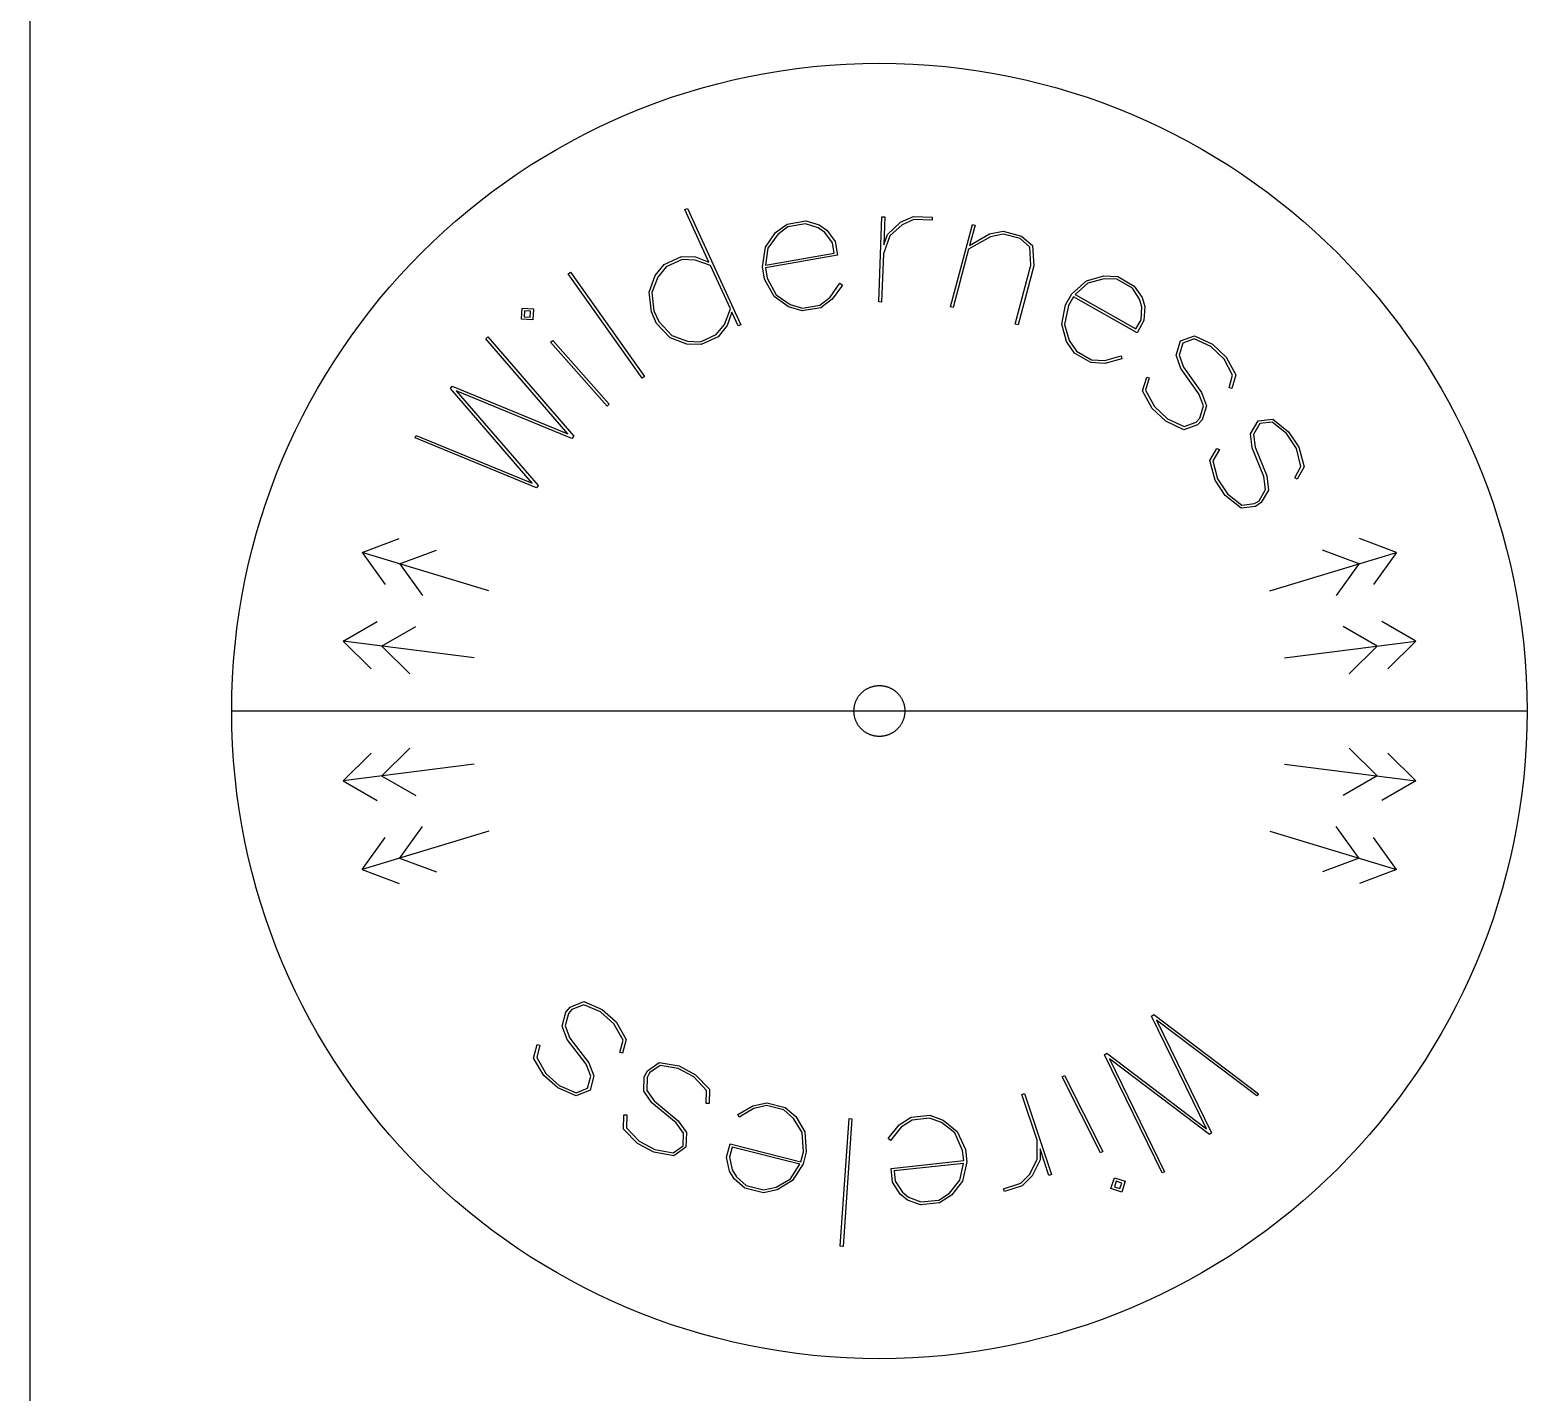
# Model space of a CAD drawing. Extents: x -395 to 418, y -217 to 240.
# Drawn here: x -395.2 to -298.1, y -34.8 to 53.5 of the extents above; entities that cross this region are included whole.
import ezdxf

# ---------------------------------------------------------------- set-up
doc = ezdxf.new("R2010")
doc.units = 0
doc.layers.add('DEFAULT', color=7, linetype='CONTINUOUS')

# ---------------------------------------------------------------- blocks, each defined once
blk = doc.blocks.new('BLOCK_13')
at = {"layer": 'DEFAULT', "color": 7}
blk.add_line((-395.211, 239.965), (-395.211, -217.035), dxfattribs=at)

msp = doc.modelspace()

# ---------------------------------------------------------------- linework, layer by layer
at = {"layer": 'DEFAULT', "color": 5}
for p, q in [((-348.591, 50.472), (-347.561, 50.67)), ((-347.561, 50.67), (-346.523, 50.842)), ((-346.523, 50.842), (-345.476, 50.988)), ((-345.476, 50.988), (-344.421, 51.109)), ((-344.421, 51.109), (-343.358, 51.203)), ((-343.358, 51.203), (-342.288, 51.271)), ((-342.288, 51.271), (-341.21, 51.312)), ((-341.21, 51.312), (-340.126, 51.326)), ((-340.126, 51.326), (-339.042, 51.312)), ((-339.042, 51.312), (-337.965, 51.271)), ((-337.965, 51.271), (-336.895, 51.203)), ((-336.895, 51.203), (-335.832, 51.109)), ((-335.832, 51.109), (-334.777, 50.988)), ((-334.777, 50.988), (-333.73, 50.842)), ((-333.73, 50.842), (-332.692, 50.67)), ((-332.692, 50.67), (-331.662, 50.472)), ((-352.616, 49.437), (-351.624, 49.732)), ((-351.624, 49.732), (-350.623, 50.003)), ((-350.623, 50.003), (-349.612, 50.25)), ((-349.612, 50.25), (-348.591, 50.472)), ((-331.662, 50.472), (-330.641, 50.25)), ((-330.641, 50.25), (-329.63, 50.003)), ((-329.63, 50.003), (-328.628, 49.732)), ((-328.628, 49.732), (-327.637, 49.437)), ((-355.527, 48.412), (-354.567, 48.777)), ((-354.567, 48.777), (-353.597, 49.119)), ((-353.597, 49.119), (-352.616, 49.437)), ((-327.637, 49.437), (-326.656, 49.119)), ((-326.656, 49.119), (-325.685, 48.777)), ((-325.685, 48.777), (-324.726, 48.412)), ((-358.335, 47.184), (-357.411, 47.615)), ((-357.411, 47.615), (-356.475, 48.025)), ((-356.475, 48.025), (-355.527, 48.412)), ((-324.726, 48.412), (-323.778, 48.025)), ((-323.778, 48.025), (-322.842, 47.615)), ((-322.842, 47.615), (-321.918, 47.184)), ((-360.146, 46.256), (-359.247, 46.731)), ((-359.247, 46.731), (-358.335, 47.184)), ((-321.918, 47.184), (-321.006, 46.731)), ((-321.006, 46.731), (-320.107, 46.256)), ((-361.905, 45.245), (-361.032, 45.761)), ((-361.032, 45.761), (-360.146, 46.256)), ((-320.107, 46.256), (-319.221, 45.761)), ((-319.221, 45.761), (-318.348, 45.245)), ((-363.609, 44.153), (-362.764, 44.709)), ((-362.764, 44.709), (-361.905, 45.245)), ((-318.348, 45.245), (-317.489, 44.709)), ((-317.489, 44.709), (-316.644, 44.153)), ((-364.44, 43.577), (-363.609, 44.153)), ((-316.644, 44.153), (-315.813, 43.577)), ((-366.057, 42.368), (-365.256, 42.982)), ((-365.256, 42.982), (-364.44, 43.577)), ((-315.813, 43.577), (-314.997, 42.982)), ((-314.997, 42.982), (-314.196, 42.368)), ((-366.842, 41.735), (-366.057, 42.368)), ((-314.196, 42.368), (-313.41, 41.735)), ((-368.366, 40.415), (-367.612, 41.084)), ((-367.612, 41.084), (-366.842, 41.735)), ((-313.41, 41.735), (-312.64, 41.084)), ((-312.64, 41.084), (-311.886, 40.415)), ((-369.104, 39.728), (-368.366, 40.415)), ((-311.886, 40.415), (-311.149, 39.728)), ((-370.529, 38.303), (-369.825, 39.024)), ((-369.825, 39.024), (-369.104, 39.728)), ((-311.149, 39.728), (-310.428, 39.024)), ((-310.428, 39.024), (-309.724, 38.303)), ((-371.216, 37.565), (-370.529, 38.303)), ((-309.724, 38.303), (-309.037, 37.565)), ((-371.885, 36.811), (-371.216, 37.565)), ((-309.037, 37.565), (-308.368, 36.811)), ((-373.168, 35.256), (-372.536, 36.041)), ((-372.536, 36.041), (-371.885, 36.811)), ((-308.368, 36.811), (-307.717, 36.041)), ((-307.717, 36.041), (-307.084, 35.256)), ((-373.782, 34.455), (-373.168, 35.256)), ((-307.084, 35.256), (-306.47, 34.455)), ((-374.378, 33.639), (-373.782, 34.455)), ((-306.47, 34.455), (-305.875, 33.639)), ((-374.953, 32.808), (-374.378, 33.639)), ((-305.875, 33.639), (-305.299, 32.808)), ((-375.51, 31.963), (-374.953, 32.808)), ((-305.299, 32.808), (-304.743, 31.963)), ((-376.562, 30.231), (-376.046, 31.104)), ((-376.046, 31.104), (-375.51, 31.963)), ((-304.743, 31.963), (-304.207, 31.104)), ((-304.207, 31.104), (-303.691, 30.231)), ((-377.057, 29.345), (-376.562, 30.231)), ((-303.691, 30.231), (-303.196, 29.345)), ((-377.532, 28.446), (-377.057, 29.345)), ((-303.196, 29.345), (-302.721, 28.446)), ((-377.985, 27.534), (-377.532, 28.446)), ((-302.721, 28.446), (-302.268, 27.534)), ((-378.416, 26.61), (-377.985, 27.534)), ((-302.268, 27.534), (-301.836, 26.61)), ((-378.826, 25.674), (-378.416, 26.61)), ((-301.836, 26.61), (-301.427, 25.674)), ((-379.213, 24.726), (-378.826, 25.674)), ((-301.427, 25.674), (-301.04, 24.726)), ((-379.578, 23.767), (-379.213, 24.726)), ((-301.04, 24.726), (-300.675, 23.767)), ((-379.92, 22.796), (-379.578, 23.767)), ((-300.675, 23.767), (-300.333, 22.796)), ((-380.238, 21.815), (-379.92, 22.796)), ((-300.333, 22.796), (-300.015, 21.815)), ((-380.533, 20.824), (-380.238, 21.815)), ((-300.015, 21.815), (-299.72, 20.824)), ((-380.804, 19.822), (-380.533, 20.824)), ((-299.72, 20.824), (-299.449, 19.822)), ((-381.051, 18.811), (-380.804, 19.822)), ((-299.449, 19.822), (-299.202, 18.811)), ((-381.273, 17.79), (-381.051, 18.811)), ((-299.202, 18.811), (-298.98, 17.79)), ((-381.47, 16.76), (-381.273, 17.79)), ((-298.98, 17.79), (-298.782, 16.76)), ((-381.642, 15.722), (-381.47, 16.76)), ((-298.782, 16.76), (-298.61, 15.722)), ((-381.789, 14.675), (-381.642, 15.722)), ((-298.61, 15.722), (-298.464, 14.675)), ((-381.909, 13.62), (-381.789, 14.675)), ((-298.464, 14.675), (-298.343, 13.62)), ((-382.004, 12.557), (-381.909, 13.62)), ((-298.343, 13.62), (-298.249, 12.557)), ((-382.072, 11.487), (-382.004, 12.557)), ((-298.249, 12.557), (-298.181, 11.487)), ((-382.113, 10.41), (-382.072, 11.487)), ((-341.082, 10.671), (-341.049, 10.694)), ((-341.049, 10.694), (-341.016, 10.716)), ((-341.016, 10.716), (-340.982, 10.737)), ((-340.982, 10.737), (-340.948, 10.757)), ((-340.948, 10.757), (-340.913, 10.776)), ((-340.913, 10.776), (-340.878, 10.795)), ((-340.878, 10.795), (-340.842, 10.813)), ((-340.842, 10.813), (-340.805, 10.83)), ((-340.805, 10.83), (-340.769, 10.846)), ((-340.769, 10.846), (-340.731, 10.861)), ((-340.731, 10.861), (-340.694, 10.875)), ((-340.694, 10.875), (-340.656, 10.889)), ((-340.656, 10.889), (-340.617, 10.901)), ((-340.617, 10.901), (-340.578, 10.913)), ((-340.578, 10.913), (-340.539, 10.924)), ((-340.539, 10.924), (-340.499, 10.933)), ((-340.499, 10.933), (-340.459, 10.942)), ((-340.459, 10.942), (-340.418, 10.95)), ((-340.418, 10.95), (-340.378, 10.957)), ((-340.378, 10.957), (-340.336, 10.962)), ((-340.336, 10.962), (-340.295, 10.967)), ((-340.295, 10.967), (-340.253, 10.971)), ((-340.253, 10.971), (-340.211, 10.973)), ((-340.211, 10.973), (-340.169, 10.975)), ((-340.169, 10.975), (-340.126, 10.976)), ((-340.126, 10.976), (-340.084, 10.975)), ((-340.084, 10.975), (-340.041, 10.973)), ((-340.041, 10.973), (-339.999, 10.971)), ((-339.999, 10.971), (-339.958, 10.967)), ((-339.958, 10.967), (-339.916, 10.962)), ((-339.916, 10.962), (-339.875, 10.957)), ((-339.875, 10.957), (-339.834, 10.95)), ((-339.834, 10.95), (-339.794, 10.942)), ((-339.794, 10.942), (-339.754, 10.933)), ((-339.754, 10.933), (-339.714, 10.924)), ((-339.714, 10.924), (-339.675, 10.913)), ((-339.675, 10.913), (-339.636, 10.901)), ((-339.636, 10.901), (-339.597, 10.889)), ((-339.597, 10.889), (-339.559, 10.875)), ((-339.559, 10.875), (-339.521, 10.861)), ((-339.521, 10.861), (-339.484, 10.846)), ((-339.484, 10.846), (-339.447, 10.83)), ((-339.447, 10.83), (-339.411, 10.813)), ((-339.411, 10.813), (-339.375, 10.795)), ((-339.375, 10.795), (-339.34, 10.776)), ((-339.34, 10.776), (-339.305, 10.757)), ((-339.305, 10.757), (-339.271, 10.737)), ((-339.271, 10.737), (-339.237, 10.716)), ((-339.237, 10.716), (-339.204, 10.694)), ((-339.204, 10.694), (-339.171, 10.671)), ((-298.181, 11.487), (-298.14, 10.41)), ((-382.126, 9.326), (-382.113, 10.41)), ((-341.734, 9.698), (-341.724, 9.738)), ((-341.724, 9.738), (-341.714, 9.777)), ((-341.714, 9.777), (-341.702, 9.816)), ((-341.702, 9.816), (-341.69, 9.855)), ((-341.69, 9.855), (-341.676, 9.893)), ((-341.676, 9.893), (-341.662, 9.931)), ((-341.662, 9.931), (-341.647, 9.968)), ((-341.647, 9.968), (-341.631, 10.005)), ((-341.631, 10.005), (-341.614, 10.041)), ((-341.614, 10.041), (-341.596, 10.077)), ((-341.596, 10.077), (-341.577, 10.112)), ((-341.577, 10.112), (-341.558, 10.147)), ((-341.558, 10.147), (-341.537, 10.181)), ((-341.537, 10.181), (-341.516, 10.215)), ((-341.516, 10.215), (-341.495, 10.248)), ((-341.495, 10.248), (-341.472, 10.281)), ((-341.472, 10.281), (-341.449, 10.313)), ((-341.449, 10.313), (-341.424, 10.344)), ((-341.424, 10.344), (-341.4, 10.375)), ((-341.4, 10.375), (-341.374, 10.405)), ((-341.374, 10.405), (-341.348, 10.435)), ((-341.348, 10.435), (-341.321, 10.464)), ((-341.321, 10.464), (-341.293, 10.492)), ((-341.293, 10.492), (-341.265, 10.52)), ((-341.265, 10.52), (-341.236, 10.547)), ((-341.236, 10.547), (-341.206, 10.573)), ((-341.206, 10.573), (-341.176, 10.599)), ((-341.176, 10.599), (-341.145, 10.624)), ((-341.145, 10.624), (-341.114, 10.648)), ((-341.114, 10.648), (-341.082, 10.671)), ((-339.171, 10.671), (-339.139, 10.648)), ((-339.139, 10.648), (-339.108, 10.624)), ((-339.108, 10.624), (-339.077, 10.599)), ((-339.077, 10.599), (-339.047, 10.573)), ((-339.047, 10.573), (-339.017, 10.547)), ((-339.017, 10.547), (-338.988, 10.52)), ((-338.988, 10.52), (-338.96, 10.492)), ((-338.96, 10.492), (-338.932, 10.464)), ((-338.932, 10.464), (-338.905, 10.435)), ((-338.905, 10.435), (-338.879, 10.405)), ((-338.879, 10.405), (-338.853, 10.375)), ((-338.853, 10.375), (-338.828, 10.344)), ((-338.828, 10.344), (-338.804, 10.313)), ((-338.804, 10.313), (-338.781, 10.281)), ((-338.781, 10.281), (-338.758, 10.248)), ((-338.758, 10.248), (-338.736, 10.215)), ((-338.736, 10.215), (-338.715, 10.181)), ((-338.715, 10.181), (-338.695, 10.147)), ((-338.695, 10.147), (-338.675, 10.112)), ((-338.675, 10.112), (-338.657, 10.077)), ((-338.657, 10.077), (-338.639, 10.041)), ((-338.639, 10.041), (-338.622, 10.005)), ((-338.622, 10.005), (-338.606, 9.968)), ((-338.606, 9.968), (-338.591, 9.931)), ((-338.591, 9.931), (-338.576, 9.893)), ((-338.576, 9.893), (-338.563, 9.855)), ((-338.563, 9.855), (-338.551, 9.816)), ((-338.551, 9.816), (-338.539, 9.777)), ((-338.539, 9.777), (-338.528, 9.738)), ((-338.528, 9.738), (-338.519, 9.698)), ((-298.14, 10.41), (-298.126, 9.326)), ((-382.126, 9.326), (-298.126, 9.326)), ((-382.113, 8.242), (-382.126, 9.326)), ((-341.776, 9.368), (-341.774, 9.41)), ((-341.776, 9.326), (-341.776, 9.368)), ((-341.776, 9.283), (-341.776, 9.326)), ((-341.774, 9.241), (-341.776, 9.283)), ((-341.774, 9.41), (-341.772, 9.453)), ((-341.772, 9.199), (-341.774, 9.241)), ((-341.772, 9.453), (-341.768, 9.494)), ((-341.768, 9.157), (-341.772, 9.199)), ((-341.768, 9.494), (-341.763, 9.536)), ((-341.763, 9.115), (-341.768, 9.157)), ((-341.763, 9.536), (-341.757, 9.577)), ((-341.757, 9.074), (-341.763, 9.115)), ((-341.757, 9.577), (-341.751, 9.618)), ((-341.751, 9.034), (-341.757, 9.074)), ((-341.751, 9.618), (-341.743, 9.658)), ((-341.743, 8.993), (-341.751, 9.034)), ((-341.743, 9.658), (-341.734, 9.698)), ((-341.734, 8.953), (-341.743, 8.993)), ((-341.724, 8.913), (-341.734, 8.953)), ((-341.714, 8.874), (-341.724, 8.913)), ((-341.702, 8.835), (-341.714, 8.874)), ((-341.69, 8.796), (-341.702, 8.835)), ((-341.676, 8.758), (-341.69, 8.796)), ((-341.662, 8.721), (-341.676, 8.758)), ((-338.576, 8.758), (-338.591, 8.721)), ((-338.563, 8.796), (-338.576, 8.758)), ((-338.551, 8.835), (-338.563, 8.796)), ((-338.539, 8.874), (-338.551, 8.835)), ((-338.528, 8.913), (-338.539, 8.874)), ((-338.519, 8.953), (-338.528, 8.913)), ((-338.519, 9.698), (-338.51, 9.658)), ((-338.51, 8.993), (-338.519, 8.953)), ((-338.51, 9.658), (-338.502, 9.618)), ((-338.502, 9.034), (-338.51, 8.993)), ((-338.502, 9.618), (-338.495, 9.577)), ((-338.495, 9.074), (-338.502, 9.034)), ((-338.495, 9.577), (-338.49, 9.536)), ((-338.49, 9.115), (-338.495, 9.074)), ((-338.49, 9.536), (-338.485, 9.494)), ((-338.485, 9.157), (-338.49, 9.115)), ((-338.485, 9.494), (-338.481, 9.453)), ((-338.481, 9.199), (-338.485, 9.157)), ((-338.481, 9.453), (-338.478, 9.41)), ((-338.478, 9.241), (-338.481, 9.199)), ((-338.478, 9.41), (-338.477, 9.368)), ((-338.477, 9.283), (-338.478, 9.241)), ((-338.477, 9.368), (-338.476, 9.326)), ((-338.476, 9.326), (-338.477, 9.283)), ((-298.126, 9.326), (-298.14, 8.242)), ((-382.072, 7.164), (-382.113, 8.242)), ((-341.647, 8.683), (-341.662, 8.721)), ((-341.631, 8.647), (-341.647, 8.683)), ((-341.614, 8.61), (-341.631, 8.647)), ((-341.596, 8.574), (-341.614, 8.61)), ((-341.577, 8.539), (-341.596, 8.574)), ((-341.558, 8.504), (-341.577, 8.539)), ((-341.537, 8.47), (-341.558, 8.504)), ((-341.516, 8.436), (-341.537, 8.47)), ((-341.495, 8.403), (-341.516, 8.436)), ((-341.472, 8.37), (-341.495, 8.403)), ((-341.449, 8.338), (-341.472, 8.37)), ((-341.424, 8.307), (-341.449, 8.338)), ((-341.4, 8.276), (-341.424, 8.307)), ((-341.374, 8.246), (-341.4, 8.276)), ((-341.348, 8.216), (-341.374, 8.246)), ((-341.321, 8.187), (-341.348, 8.216)), ((-341.293, 8.159), (-341.321, 8.187)), ((-341.265, 8.131), (-341.293, 8.159)), ((-341.236, 8.104), (-341.265, 8.131)), ((-341.206, 8.078), (-341.236, 8.104)), ((-341.176, 8.052), (-341.206, 8.078)), ((-341.145, 8.028), (-341.176, 8.052)), ((-341.114, 8.003), (-341.145, 8.028)), ((-341.082, 7.98), (-341.114, 8.003)), ((-341.049, 7.957), (-341.082, 7.98)), ((-341.016, 7.936), (-341.049, 7.957)), ((-340.982, 7.914), (-341.016, 7.936)), ((-340.948, 7.894), (-340.982, 7.914)), ((-340.913, 7.875), (-340.948, 7.894)), ((-340.878, 7.856), (-340.913, 7.875)), ((-340.842, 7.838), (-340.878, 7.856)), ((-340.805, 7.821), (-340.842, 7.838)), ((-340.769, 7.805), (-340.805, 7.821)), ((-340.731, 7.79), (-340.769, 7.805)), ((-340.694, 7.776), (-340.731, 7.79)), ((-340.656, 7.762), (-340.694, 7.776)), ((-339.559, 7.776), (-339.597, 7.762)), ((-339.521, 7.79), (-339.559, 7.776)), ((-339.484, 7.805), (-339.521, 7.79)), ((-339.447, 7.821), (-339.484, 7.805)), ((-339.411, 7.838), (-339.447, 7.821)), ((-339.375, 7.856), (-339.411, 7.838)), ((-339.34, 7.875), (-339.375, 7.856)), ((-339.305, 7.894), (-339.34, 7.875)), ((-339.271, 7.914), (-339.305, 7.894)), ((-339.237, 7.936), (-339.271, 7.914)), ((-339.204, 7.957), (-339.237, 7.936)), ((-339.171, 7.98), (-339.204, 7.957)), ((-339.139, 8.003), (-339.171, 7.98)), ((-339.108, 8.028), (-339.139, 8.003)), ((-339.077, 8.052), (-339.108, 8.028)), ((-339.047, 8.078), (-339.077, 8.052)), ((-339.017, 8.104), (-339.047, 8.078)), ((-338.988, 8.131), (-339.017, 8.104)), ((-338.96, 8.159), (-338.988, 8.131)), ((-338.932, 8.187), (-338.96, 8.159)), ((-338.905, 8.216), (-338.932, 8.187)), ((-338.879, 8.246), (-338.905, 8.216)), ((-338.853, 8.276), (-338.879, 8.246)), ((-338.828, 8.307), (-338.853, 8.276)), ((-338.804, 8.338), (-338.828, 8.307)), ((-338.781, 8.37), (-338.804, 8.338)), ((-338.758, 8.403), (-338.781, 8.37)), ((-338.736, 8.436), (-338.758, 8.403)), ((-338.715, 8.47), (-338.736, 8.436)), ((-338.695, 8.504), (-338.715, 8.47)), ((-338.675, 8.539), (-338.695, 8.504)), ((-338.657, 8.574), (-338.675, 8.539)), ((-338.639, 8.61), (-338.657, 8.574)), ((-338.622, 8.647), (-338.639, 8.61)), ((-338.606, 8.683), (-338.622, 8.647)), ((-338.591, 8.721), (-338.606, 8.683)), ((-298.14, 8.242), (-298.181, 7.164)), ((-382.004, 6.094), (-382.072, 7.164)), ((-340.617, 7.75), (-340.656, 7.762)), ((-340.578, 7.738), (-340.617, 7.75)), ((-340.539, 7.728), (-340.578, 7.738)), ((-340.499, 7.718), (-340.539, 7.728)), ((-340.459, 7.709), (-340.499, 7.718)), ((-340.418, 7.701), (-340.459, 7.709)), ((-340.378, 7.695), (-340.418, 7.701)), ((-340.336, 7.689), (-340.378, 7.695)), ((-340.295, 7.684), (-340.336, 7.689)), ((-340.253, 7.68), (-340.295, 7.684)), ((-340.211, 7.678), (-340.253, 7.68)), ((-340.169, 7.676), (-340.211, 7.678)), ((-340.126, 7.676), (-340.169, 7.676)), ((-340.084, 7.676), (-340.126, 7.676)), ((-340.041, 7.678), (-340.084, 7.676)), ((-339.999, 7.68), (-340.041, 7.678)), ((-339.958, 7.684), (-339.999, 7.68)), ((-339.916, 7.689), (-339.958, 7.684)), ((-339.875, 7.695), (-339.916, 7.689)), ((-339.834, 7.701), (-339.875, 7.695)), ((-339.794, 7.709), (-339.834, 7.701)), ((-339.754, 7.718), (-339.794, 7.709)), ((-339.714, 7.728), (-339.754, 7.718)), ((-339.675, 7.738), (-339.714, 7.728)), ((-339.636, 7.75), (-339.675, 7.738)), ((-339.597, 7.762), (-339.636, 7.75)), ((-298.181, 7.164), (-298.249, 6.094)), ((-381.909, 5.031), (-382.004, 6.094)), ((-298.249, 6.094), (-298.343, 5.031)), ((-381.789, 3.976), (-381.909, 5.031)), ((-298.343, 5.031), (-298.464, 3.976)), ((-381.642, 2.929), (-381.789, 3.976)), ((-298.464, 3.976), (-298.61, 2.929)), ((-381.47, 1.891), (-381.642, 2.929)), ((-298.61, 2.929), (-298.782, 1.891)), ((-381.273, 0.861), (-381.47, 1.891)), ((-298.782, 1.891), (-298.98, 0.861)), ((-381.051, -0.16), (-381.273, 0.861)), ((-298.98, 0.861), (-299.202, -0.16)), ((-380.804, -1.171), (-381.051, -0.16)), ((-299.202, -0.16), (-299.449, -1.171)), ((-380.533, -2.172), (-380.804, -1.171)), ((-299.449, -1.171), (-299.72, -2.172)), ((-380.238, -3.164), (-380.533, -2.172)), ((-299.72, -2.172), (-300.015, -3.164)), ((-379.92, -4.145), (-380.238, -3.164)), ((-300.015, -3.164), (-300.333, -4.145)), ((-379.578, -5.115), (-379.92, -4.145)), ((-300.333, -4.145), (-300.675, -5.115)), ((-379.213, -6.075), (-379.578, -5.115)), ((-300.675, -5.115), (-301.04, -6.075)), ((-378.826, -7.023), (-379.213, -6.075)), ((-301.04, -6.075), (-301.427, -7.023)), ((-378.416, -7.959), (-378.826, -7.023)), ((-301.427, -7.023), (-301.836, -7.959)), ((-377.985, -8.883), (-378.416, -7.959)), ((-301.836, -7.959), (-302.268, -8.883)), ((-377.532, -9.795), (-377.985, -8.883)), ((-302.268, -8.883), (-302.721, -9.795)), ((-377.057, -10.694), (-377.532, -9.795)), ((-302.721, -9.795), (-303.196, -10.694)), ((-376.562, -11.58), (-377.057, -10.694)), ((-376.046, -12.453), (-376.562, -11.58)), ((-303.691, -11.58), (-304.207, -12.453)), ((-303.196, -10.694), (-303.691, -11.58)), ((-375.51, -13.312), (-376.046, -12.453)), ((-304.207, -12.453), (-304.743, -13.312)), ((-374.953, -14.157), (-375.51, -13.312)), ((-304.743, -13.312), (-305.299, -14.157)), ((-374.378, -14.988), (-374.953, -14.157)), ((-305.299, -14.157), (-305.875, -14.988)), ((-373.782, -15.804), (-374.378, -14.988)), ((-305.875, -14.988), (-306.47, -15.804)), ((-373.168, -16.605), (-373.782, -15.804)), ((-306.47, -15.804), (-307.084, -16.605)), ((-372.536, -17.39), (-373.168, -16.605)), ((-371.885, -18.16), (-372.536, -17.39)), ((-307.717, -17.39), (-308.368, -18.16)), ((-307.084, -16.605), (-307.717, -17.39)), ((-371.216, -18.914), (-371.885, -18.16)), ((-308.368, -18.16), (-309.037, -18.914)), ((-370.529, -19.652), (-371.216, -18.914)), ((-309.037, -18.914), (-309.724, -19.652)), ((-369.825, -20.373), (-370.529, -19.652)), ((-369.104, -21.077), (-369.825, -20.373)), ((-310.428, -20.373), (-311.149, -21.077)), ((-309.724, -19.652), (-310.428, -20.373)), ((-368.366, -21.764), (-369.104, -21.077)), ((-311.149, -21.077), (-311.886, -21.764)), ((-367.612, -22.433), (-368.366, -21.764)), ((-311.886, -21.764), (-312.64, -22.433)), ((-366.842, -23.084), (-367.612, -22.433)), ((-366.057, -23.716), (-366.842, -23.084)), ((-313.41, -23.084), (-314.196, -23.716)), ((-312.64, -22.433), (-313.41, -23.084)), ((-365.256, -24.331), (-366.057, -23.716)), ((-314.196, -23.716), (-314.997, -24.331)), ((-364.44, -24.926), (-365.256, -24.331)), ((-363.609, -25.501), (-364.44, -24.926)), ((-315.813, -24.926), (-316.644, -25.501)), ((-314.997, -24.331), (-315.813, -24.926)), ((-362.764, -26.058), (-363.609, -25.501)), ((-361.905, -26.594), (-362.764, -26.058)), ((-317.489, -26.058), (-318.348, -26.594)), ((-316.644, -25.501), (-317.489, -26.058)), ((-361.032, -27.11), (-361.905, -26.594)), ((-360.146, -27.605), (-361.032, -27.11)), ((-319.221, -27.11), (-320.107, -27.605)), ((-318.348, -26.594), (-319.221, -27.11)), ((-359.247, -28.08), (-360.146, -27.605)), ((-358.335, -28.533), (-359.247, -28.08)), ((-321.006, -28.08), (-321.918, -28.533)), ((-320.107, -27.605), (-321.006, -28.08)), ((-357.411, -28.964), (-358.335, -28.533)), ((-356.475, -29.374), (-357.411, -28.964)), ((-322.842, -28.964), (-323.778, -29.374)), ((-321.918, -28.533), (-322.842, -28.964)), ((-355.527, -29.761), (-356.475, -29.374)), ((-354.567, -30.126), (-355.527, -29.761)), ((-324.726, -29.761), (-325.685, -30.126)), ((-323.778, -29.374), (-324.726, -29.761)), ((-353.597, -30.468), (-354.567, -30.126)), ((-352.616, -30.786), (-353.597, -30.468)), ((-351.624, -31.081), (-352.616, -30.786)), ((-327.637, -30.786), (-328.628, -31.081)), ((-326.656, -30.468), (-327.637, -30.786)), ((-325.685, -30.126), (-326.656, -30.468)), ((-350.623, -31.352), (-351.624, -31.081)), ((-349.612, -31.599), (-350.623, -31.352)), ((-348.591, -31.821), (-349.612, -31.599)), ((-347.561, -32.018), (-348.591, -31.821)), ((-346.523, -32.19), (-347.561, -32.018)), ((-332.692, -32.018), (-333.73, -32.19)), ((-331.662, -31.821), (-332.692, -32.018)), ((-330.641, -31.599), (-331.662, -31.821)), ((-329.63, -31.352), (-330.641, -31.599)), ((-328.628, -31.081), (-329.63, -31.352)), ((-345.476, -32.337), (-346.523, -32.19)), ((-344.421, -32.458), (-345.476, -32.337)), ((-343.358, -32.552), (-344.421, -32.458)), ((-342.288, -32.62), (-343.358, -32.552)), ((-341.21, -32.661), (-342.288, -32.62)), ((-340.126, -32.674), (-341.21, -32.661)), ((-339.042, -32.661), (-340.126, -32.674)), ((-337.965, -32.62), (-339.042, -32.661)), ((-336.895, -32.552), (-337.965, -32.62)), ((-335.832, -32.458), (-336.895, -32.552)), ((-334.777, -32.337), (-335.832, -32.458)), ((-333.73, -32.19), (-334.777, -32.337))]:
    msp.add_line(p, q, dxfattribs=at)
at = {"layer": 'DEFAULT', "color": 1}
for p, q in [((-352.742, 41.835), (-352.576, 41.911)), ((-351.183, 38.438), (-352.742, 41.835)), ((-352.576, 41.911), (-349.114, 34.366)), ((-346.862, 40.351), (-346.117, 40.89)), ((-346.117, 40.89), (-344.907, 41.103)), ((-344.917, 40.916), (-346.057, 40.716)), ((-344.099, 40.662), (-344.917, 40.916)), ((-344.907, 41.103), (-344.028, 40.848)), ((-344.028, 40.848), (-343.543, 40.508)), ((-340.168, 35.848), (-339.958, 41.378)), ((-339.958, 41.378), (-339.777, 41.371)), ((-339.777, 41.371), (-339.846, 39.554)), ((-339.6, 40.223), (-338.753, 41.018)), ((-338.644, 40.855), (-339.439, 40.131)), ((-338.753, 41.018), (-337.917, 41.389)), ((-337.882, 41.206), (-338.644, 40.855)), ((-337.917, 41.389), (-336.705, 41.343)), ((-336.712, 41.161), (-337.882, 41.206)), ((-336.705, 41.343), (-336.712, 41.161)), ((-335.517, 35.527), (-334.098, 40.876)), ((-333.922, 40.829), (-334.273, 39.508)), ((-334.098, 40.876), (-333.922, 40.829)), ((-347.518, 39.397), (-346.862, 40.351)), ((-346.718, 40.217), (-347.35, 39.339)), ((-346.057, 40.716), (-346.718, 40.217)), ((-343.671, 40.362), (-344.099, 40.662)), ((-343.17, 39.686), (-343.671, 40.362)), ((-343.543, 40.508), (-342.999, 39.764)), ((-339.439, 40.131), (-339.868, 38.966)), ((-339.846, 39.554), (-339.6, 40.223)), ((-332.926, 40.076), (-334.337, 39.266)), ((-334.273, 39.508), (-332.996, 40.258)), ((-332.996, 40.258), (-332.099, 40.437)), ((-332.105, 40.25), (-332.926, 40.076)), ((-330.993, 39.955), (-332.105, 40.25)), ((-332.099, 40.437), (-330.905, 40.12)), ((-330.378, 39.407), (-330.993, 39.955)), ((-330.905, 40.12), (-330.196, 39.504)), ((-347.709, 38.126), (-347.518, 39.397)), ((-342.842, 38.873), (-347.512, 38.055)), ((-347.35, 39.339), (-347.511, 38.239)), ((-347.511, 38.239), (-343.053, 39.021)), ((-343.053, 39.021), (-343.17, 39.686)), ((-342.999, 39.764), (-342.842, 38.873)), ((-339.868, 38.966), (-339.986, 35.841)), ((-334.337, 39.266), (-335.341, 35.48)), ((-330.3, 38.231), (-330.378, 39.407)), ((-330.196, 39.504), (-330.121, 38.196)), ((-354.658, 37.565), (-354.074, 38.276)), ((-353.957, 38.129), (-354.484, 37.466)), ((-354.074, 38.276), (-352.957, 38.789)), ((-352.919, 38.606), (-353.957, 38.129)), ((-352.957, 38.789), (-352.043, 38.766)), ((-352.064, 38.568), (-352.919, 38.606)), ((-351.078, 38.21), (-352.064, 38.568)), ((-352.043, 38.766), (-351.183, 38.438)), ((-349.791, 35.406), (-351.078, 38.21)), ((-347.568, 37.323), (-347.709, 38.126)), ((-347.512, 38.055), (-347.397, 37.4)), ((-331.313, 34.412), (-330.3, 38.231)), ((-330.121, 38.196), (-331.137, 34.365)), ((-360.315, 37.677), (-360.167, 37.782)), ((-355.513, 30.905), (-360.315, 37.677)), ((-360.167, 37.782), (-355.365, 31.01)), ((-355.049, 36.476), (-354.658, 37.565)), ((-354.484, 37.466), (-354.874, 36.464)), ((-346.956, 36.193), (-347.568, 37.323)), ((-347.397, 37.4), (-346.81, 36.306)), ((-343.318, 36.154), (-342.687, 37.06)), ((-342.527, 36.948), (-343.182, 36.021)), ((-342.687, 37.06), (-342.527, 36.948)), ((-327.65, 36.368), (-326.694, 37.227)), ((-326.601, 37.075), (-327.425, 36.33)), ((-326.694, 37.227), (-325.581, 37.547)), ((-325.555, 37.352), (-326.601, 37.075)), ((-325.581, 37.547), (-324.664, 37.489)), ((-324.728, 37.316), (-325.555, 37.352)), ((-323.721, 36.745), (-324.728, 37.316)), ((-324.664, 37.489), (-323.594, 36.882)), ((-354.912, 35.199), (-355.049, 36.476)), ((-354.874, 36.464), (-354.743, 35.266)), ((-346.016, 35.524), (-346.956, 36.193)), ((-346.81, 36.306), (-345.917, 35.691)), ((-343.996, 35.649), (-343.318, 36.154)), ((-343.182, 36.021), (-343.92, 35.478)), ((-328.052, 35.659), (-327.65, 36.368)), ((-327.543, 36.188), (-327.871, 35.61)), ((-323.42, 33.849), (-327.543, 36.188)), ((-327.425, 36.33), (-323.488, 34.097)), ((-323.251, 36.029), (-323.721, 36.745)), ((-323.594, 36.882), (-323.078, 36.128)), ((-323.112, 35.525), (-323.251, 36.029)), ((-323.078, 36.128), (-322.921, 35.556)), ((-363.34, 34.724), (-363.297, 35.456)), ((-363.297, 35.456), (-362.565, 35.412)), ((-363.131, 35.27), (-363.154, 34.889)), ((-362.751, 35.247), (-363.131, 35.27)), ((-362.773, 34.866), (-362.751, 35.247)), ((-362.565, 35.412), (-362.609, 34.681)), ((-354.572, 34.457), (-354.912, 35.199)), ((-354.743, 35.266), (-354.426, 34.575)), ((-350.175, 34.391), (-349.791, 35.406)), ((-349.686, 35.177), (-349.999, 34.312)), ((-349.279, 34.29), (-349.686, 35.177)), ((-345.131, 35.265), (-346.016, 35.524)), ((-345.917, 35.691), (-345.121, 35.452)), ((-343.92, 35.478), (-345.131, 35.265)), ((-345.121, 35.452), (-343.996, 35.649)), ((-339.986, 35.841), (-340.168, 35.848)), ((-335.341, 35.48), (-335.517, 35.527)), ((-328.298, 34.398), (-328.052, 35.659)), ((-327.871, 35.61), (-328.114, 34.393)), ((-323.155, 34.685), (-323.112, 35.525)), ((-322.921, 35.556), (-322.974, 34.636)), ((-362.609, 34.681), (-363.34, 34.724)), ((-363.154, 34.889), (-362.773, 34.866)), ((-353.693, 33.52), (-354.572, 34.457)), ((-354.426, 34.575), (-353.581, 33.666)), ((-350.701, 33.741), (-350.175, 34.391)), ((-349.999, 34.312), (-350.575, 33.598)), ((-349.114, 34.366), (-349.279, 34.29)), ((-331.137, 34.365), (-331.313, 34.412)), ((-327.999, 33.284), (-328.298, 34.398)), ((-328.114, 34.393), (-327.816, 33.349)), ((-323.488, 34.097), (-323.155, 34.685)), ((-322.974, 34.636), (-323.42, 33.849)), ((-365.646, 33.468), (-365.508, 33.587)), ((-360.324, 27.295), (-365.646, 33.468)), ((-365.508, 33.587), (-359.95, 27.141)), ((-361.449, 33.234), (-361.313, 33.354)), ((-357.776, 29.095), (-361.449, 33.234)), ((-361.313, 33.354), (-357.64, 29.215)), ((-352.614, 33.112), (-353.693, 33.52)), ((-353.581, 33.666), (-352.56, 33.298)), ((-351.692, 33.086), (-352.614, 33.112)), ((-352.56, 33.298), (-351.73, 33.269)), ((-351.73, 33.269), (-350.701, 33.741)), ((-350.575, 33.598), (-351.692, 33.086)), ((-327.48, 32.521), (-327.999, 33.284)), ((-327.816, 33.349), (-327.354, 32.659)), ((-320.886, 32.402), (-320.608, 33.322)), ((-320.454, 33.184), (-320.694, 32.407)), ((-320.608, 33.322), (-319.698, 33.661)), ((-319.71, 33.45), (-320.454, 33.184)), ((-318.623, 32.95), (-319.71, 33.45)), ((-319.698, 33.661), (-318.52, 33.103)), ((-318.52, 33.103), (-317.641, 32.274)), ((-326.411, 31.915), (-327.48, 32.521)), ((-327.354, 32.659), (-326.361, 32.095)), ((-326.361, 32.095), (-325.516, 32.054)), ((-325.516, 32.054), (-324.453, 32.351)), ((-324.401, 32.163), (-325.496, 31.865)), ((-324.453, 32.351), (-324.401, 32.163)), ((-320.575, 31.533), (-320.886, 32.402)), ((-320.694, 32.407), (-320.402, 31.621)), ((-317.774, 32.149), (-318.623, 32.95)), ((-317.221, 31.098), (-317.774, 32.149)), ((-317.641, 32.274), (-317.011, 31.127)), ((-325.496, 31.865), (-326.411, 31.915)), ((-319.407, 29.893), (-320.575, 31.533)), ((-320.402, 31.621), (-319.232, 29.98)), ((-317.448, 30.288), (-317.221, 31.098)), ((-317.011, 31.127), (-317.278, 30.242)), ((-367.946, 30.247), (-367.836, 30.399)), ((-362.635, 24.095), (-367.946, 30.247)), ((-367.836, 30.399), (-360.324, 27.295)), ((-355.365, 31.01), (-355.513, 30.905)), ((-323.06, 30.096), (-322.793, 30.973)), ((-322.621, 30.934), (-322.859, 30.131)), ((-322.859, 30.131), (-322.292, 29.06)), ((-322.793, 30.973), (-322.621, 30.934)), ((-317.278, 30.242), (-317.448, 30.288)), ((-360.06, 26.989), (-367.573, 30.094)), ((-367.573, 30.094), (-362.261, 23.94)), ((-357.64, 29.215), (-357.776, 29.095)), ((-322.438, 28.948), (-323.06, 30.096)), ((-319.115, 29.103), (-319.407, 29.893)), ((-319.232, 29.98), (-318.917, 29.107)), ((-321.559, 28.12), (-322.438, 28.948)), ((-322.292, 29.06), (-321.449, 28.266)), ((-321.449, 28.266), (-320.37, 27.771)), ((-319.592, 28.053), (-319.354, 28.306)), ((-319.191, 28.213), (-319.494, 27.892)), ((-319.354, 28.306), (-319.115, 29.103)), ((-318.917, 29.107), (-319.191, 28.213)), ((-315.567, 28.135), (-314.603, 28.254)), ((-314.603, 28.254), (-313.586, 27.438)), ((-370.238, 27.034), (-370.173, 27.198)), ((-370.173, 27.198), (-362.635, 24.095)), ((-320.373, 27.562), (-321.559, 28.12)), ((-319.494, 27.892), (-320.373, 27.562)), ((-320.37, 27.771), (-319.592, 28.053)), ((-316.05, 27.304), (-315.567, 28.135)), ((-315.949, 26.387), (-316.05, 27.304)), ((-315.449, 27.966), (-315.862, 27.264)), ((-315.862, 27.264), (-315.76, 26.433)), ((-314.663, 28.051), (-315.449, 27.966)), ((-313.722, 27.313), (-314.663, 28.051)), ((-313.081, 26.338), (-313.722, 27.313)), ((-313.586, 27.438), (-312.923, 26.429)), ((-362.37, 23.789), (-370.238, 27.034)), ((-359.95, 27.141), (-360.06, 26.989)), ((-318.699, 25.564), (-318.237, 26.356)), ((-318.078, 26.278), (-318.496, 25.552)), ((-318.237, 26.356), (-318.078, 26.278)), ((-315.192, 24.521), (-315.949, 26.387)), ((-315.76, 26.433), (-315.002, 24.565)), ((-312.787, 25.187), (-313.081, 26.338)), ((-312.923, 26.429), (-312.576, 25.167)), ((-318.36, 24.304), (-318.699, 25.564)), ((-318.496, 25.552), (-318.191, 24.379)), ((-317.697, 23.294), (-318.36, 24.304)), ((-318.191, 24.379), (-317.556, 23.412)), ((-315.092, 23.685), (-315.192, 24.521)), ((-315.002, 24.565), (-314.898, 23.643)), ((-313.195, 24.452), (-312.787, 25.187)), ((-313.04, 24.367), (-313.195, 24.452)), ((-312.576, 25.167), (-313.04, 24.367)), ((-362.261, 23.94), (-362.37, 23.789)), ((-317.556, 23.412), (-316.621, 22.68)), ((-315.508, 22.964), (-315.092, 23.685)), ((-314.898, 23.643), (-315.371, 22.837)), ((-316.672, 22.477), (-317.697, 23.294)), ((-315.74, 22.595), (-316.672, 22.477)), ((-316.621, 22.68), (-315.799, 22.774)), ((-315.799, 22.774), (-315.508, 22.964)), ((-315.371, 22.837), (-315.74, 22.595)), ((-373.66, 19.606), (-371.27, 20.506)), ((-306.593, 19.606), (-308.983, 20.506)), ((-373.66, 19.606), (-372.17, 17.532)), ((-365.457, 17.123), (-373.66, 19.606)), ((-371.245, 18.866), (-368.855, 19.765)), ((-314.796, 17.123), (-306.593, 19.606)), ((-309.008, 18.866), (-311.398, 19.765)), ((-306.593, 19.606), (-308.083, 17.532)), ((-371.239, 18.883), (-369.75, 16.809)), ((-309.013, 18.883), (-310.503, 16.809)), ((-374.907, 13.847), (-372.702, 15.134)), ((-372.403, 13.521), (-370.197, 14.808)), ((-307.85, 13.521), (-310.056, 14.808)), ((-305.345, 13.847), (-307.551, 15.134)), ((-366.405, 12.772), (-374.907, 13.847)), ((-374.907, 13.847), (-373.092, 12.052)), ((-313.848, 12.772), (-305.345, 13.847)), ((-305.345, 13.847), (-307.161, 12.052)), ((-372.4, 13.539), (-370.585, 11.743)), ((-307.852, 13.539), (-309.668, 11.743)), ((-372.4, 5.112), (-370.585, 6.908)), ((-307.852, 5.112), (-309.668, 6.908)), ((-374.907, 4.804), (-373.092, 6.6)), ((-366.405, 5.88), (-374.907, 4.804)), ((-313.848, 5.88), (-305.345, 4.804)), ((-305.345, 4.804), (-307.161, 6.6)), ((-372.403, 5.13), (-370.197, 3.843)), ((-307.85, 5.13), (-310.056, 3.843)), ((-374.907, 4.804), (-372.702, 3.517)), ((-305.345, 4.804), (-307.551, 3.517)), ((-365.457, 1.529), (-373.66, -0.955)), ((-373.66, -0.955), (-372.17, 1.119)), ((-371.239, -0.231), (-369.75, 1.843)), ((-314.796, 1.529), (-306.593, -0.955)), ((-309.013, -0.231), (-310.503, 1.843)), ((-306.593, -0.955), (-308.083, 1.119)), ((-373.66, -0.955), (-371.27, -1.854)), ((-371.245, -0.215), (-368.855, -1.114)), ((-309.008, -0.215), (-311.398, -1.114)), ((-306.593, -0.955), (-308.983, -1.854)), ((-360.169, -9.875), (-359.3, -9.518)), ((-359.3, -9.518), (-358.097, -10.039)), ((-360.708, -11.107), (-360.462, -10.205)), ((-360.296, -10.292), (-360.51, -11.097)), ((-360.462, -10.205), (-360.169, -9.875)), ((-360.066, -10.033), (-360.296, -10.292)), ((-359.297, -9.727), (-360.066, -10.033)), ((-358.203, -10.189), (-359.297, -9.727)), ((-357.337, -10.957), (-358.203, -10.189)), ((-358.097, -10.039), (-357.194, -10.84)), ((-322.474, -10.469), (-322.33, -10.351)), ((-318.906, -17.775), (-322.474, -10.469)), ((-322.33, -10.351), (-315.55, -15.495)), ((-360.366, -11.97), (-360.708, -11.107)), ((-360.51, -11.097), (-360.194, -11.878)), ((-356.736, -12.009), (-357.337, -10.957)), ((-357.194, -10.84), (-356.537, -11.968)), ((-315.655, -15.637), (-322.152, -10.715)), ((-322.152, -10.715), (-318.585, -18.018)), ((-362.551, -13.185), (-362.312, -12.292)), ((-362.14, -12.333), (-362.342, -13.149)), ((-362.312, -12.292), (-362.14, -12.333)), ((-359.147, -13.574), (-360.366, -11.97)), ((-360.194, -11.878), (-358.976, -13.481)), ((-356.95, -12.82), (-356.736, -12.009)), ((-356.537, -11.968), (-356.776, -12.853)), ((-361.886, -14.312), (-362.551, -13.185)), ((-362.342, -13.149), (-361.757, -14.183)), ((-358.831, -14.351), (-359.147, -13.574)), ((-358.976, -13.481), (-358.64, -14.34)), ((-356.776, -12.853), (-356.95, -12.82)), ((-355.166, -14.007), (-354.403, -13.458)), ((-354.403, -13.458), (-353.112, -13.687)), ((-325.524, -12.975), (-325.38, -12.857)), ((-321.794, -20.625), (-325.524, -12.975)), ((-325.38, -12.857), (-318.906, -17.775)), ((-318.73, -18.137), (-325.202, -13.22)), ((-325.202, -13.22), (-321.63, -20.546)), ((-360.983, -15.113), (-361.886, -14.312)), ((-361.757, -14.183), (-360.884, -14.957)), ((-359.047, -15.135), (-358.831, -14.351)), ((-358.64, -14.34), (-358.888, -15.268)), ((-355.404, -15.33), (-355.374, -14.396)), ((-355.374, -14.396), (-355.166, -14.007)), ((-355.192, -14.442), (-355.214, -15.275)), ((-355.028, -14.136), (-355.192, -14.442)), ((-354.351, -13.661), (-355.028, -14.136)), ((-353.18, -13.857), (-354.351, -13.661)), ((-352.159, -14.403), (-353.18, -13.857)), ((-353.112, -13.687), (-352.048, -14.257)), ((-351.332, -15.288), (-352.159, -14.403)), ((-352.048, -14.257), (-351.147, -15.202)), ((-328.284, -14.388), (-328.122, -14.306)), ((-325.791, -19.328), (-328.284, -14.388)), ((-328.122, -14.306), (-325.629, -19.246)), ((-359.788, -15.635), (-360.983, -15.113)), ((-360.884, -14.957), (-359.783, -15.423)), ((-358.888, -15.268), (-359.788, -15.635)), ((-359.783, -15.423), (-359.047, -15.135)), ((-354.872, -16.091), (-355.404, -15.33)), ((-355.214, -15.275), (-354.726, -15.961)), ((-351.352, -16.126), (-351.332, -15.288)), ((-351.147, -15.202), (-351.175, -16.118)), ((-330.883, -15.533), (-330.711, -15.476)), ((-329.894, -18.5), (-330.883, -15.533)), ((-330.711, -15.476), (-328.959, -20.725)), ((-315.55, -15.495), (-315.655, -15.637)), ((-353.314, -17.369), (-354.872, -16.091)), ((-354.726, -15.961), (-353.169, -17.239)), ((-351.175, -16.118), (-351.352, -16.126)), ((-349.309, -16.844), (-348.332, -16.268)), ((-348.263, -16.445), (-349.21, -17.012)), ((-348.332, -16.268), (-347.436, -16.074)), ((-347.437, -16.262), (-348.263, -16.445)), ((-346.331, -16.543), (-347.437, -16.262)), ((-347.436, -16.074), (-346.245, -16.377)), ((-346.245, -16.377), (-345.544, -16.976)), ((-356.716, -17.779), (-356.69, -16.854)), ((-356.69, -16.854), (-356.514, -16.854)), ((-356.514, -16.854), (-356.521, -17.695)), ((-352.827, -18.051), (-353.314, -17.369)), ((-353.169, -17.239), (-352.643, -17.996)), ((-349.21, -17.012), (-349.309, -16.844)), ((-345.702, -17.087), (-346.331, -16.543)), ((-345.14, -18.015), (-345.702, -17.087)), ((-345.544, -16.976), (-344.961, -17.971)), ((-342.662, -25.384), (-342.085, -17.103)), ((-341.903, -17.116), (-342.481, -25.397)), ((-342.085, -17.103), (-341.903, -17.116)), ((-338.841, -17.513), (-338.068, -17.02)), ((-338.003, -17.196), (-338.714, -17.655)), ((-338.068, -17.02), (-336.845, -16.888)), ((-336.868, -17.073), (-338.003, -17.196)), ((-336.09, -17.364), (-336.868, -17.073)), ((-336.845, -16.888), (-335.98, -17.205)), ((-335.239, -18.037), (-336.09, -17.364)), ((-335.98, -17.205), (-335.086, -17.934)), ((-355.808, -18.721), (-356.716, -17.779)), ((-356.521, -17.695), (-355.712, -18.566)), ((-352.855, -18.864), (-352.827, -18.051)), ((-352.643, -17.996), (-352.67, -18.957)), ((-345.053, -19.253), (-345.14, -18.015)), ((-344.961, -17.971), (-344.865, -19.252)), ((-339.555, -18.394), (-338.841, -17.513)), ((-339.403, -18.516), (-339.555, -18.394)), ((-338.714, -17.655), (-339.403, -18.516)), ((-334.726, -19.167), (-335.239, -18.037)), ((-335.086, -17.934), (-334.55, -19.101)), ((-318.585, -18.018), (-318.73, -18.137)), ((-354.743, -19.291), (-355.808, -18.721)), ((-355.712, -18.566), (-354.684, -19.117)), ((-353.46, -19.522), (-354.743, -19.291)), ((-354.684, -19.117), (-353.504, -19.315)), ((-353.504, -19.315), (-352.855, -18.864)), ((-352.67, -18.957), (-353.46, -19.522)), ((-350.033, -19.606), (-349.811, -18.73)), ((-349.68, -18.951), (-349.846, -19.605)), ((-349.811, -18.73), (-345.216, -19.897)), ((-345.293, -20.065), (-349.68, -18.951)), ((-345.216, -19.897), (-345.053, -19.253)), ((-344.865, -19.252), (-345.066, -20.043)), ((-334.654, -19.828), (-334.726, -19.167)), ((-334.55, -19.101), (-334.462, -19.913)), ((-329.884, -19.741), (-329.894, -18.5)), ((-329.132, -20.783), (-329.707, -19.058)), ((-329.707, -19.058), (-329.702, -19.77)), ((-325.629, -19.246), (-325.791, -19.328)), ((-349.842, -20.508), (-350.033, -19.606)), ((-349.846, -19.605), (-349.665, -20.427)), ((-345.89, -21.001), (-345.293, -20.065)), ((-345.066, -20.043), (-345.761, -21.123)), ((-339.367, -20.337), (-334.654, -19.828)), ((-339.27, -21.235), (-339.367, -20.337)), ((-334.668, -20.012), (-339.167, -20.498)), ((-334.901, -21.099), (-334.668, -20.012)), ((-334.462, -19.913), (-334.737, -21.167)), ((-330.373, -20.699), (-329.884, -19.741)), ((-329.702, -19.77), (-330.214, -20.813)), ((-349.539, -21.017), (-349.842, -20.508)), ((-349.665, -20.427), (-349.398, -20.876)), ((-348.842, -21.609), (-349.539, -21.017)), ((-349.398, -20.876), (-348.756, -21.443)), ((-346.827, -21.544), (-345.89, -21.001)), ((-345.761, -21.123), (-346.75, -21.725)), ((-338.776, -22.014), (-339.27, -21.235)), ((-339.167, -20.498), (-339.095, -21.17)), ((-339.095, -21.17), (-338.638, -21.877)), ((-335.589, -21.934), (-334.901, -21.099)), ((-334.737, -21.167), (-335.454, -22.077)), ((-332.074, -21.666), (-330.964, -21.296)), ((-330.964, -21.296), (-330.373, -20.699)), ((-330.214, -20.813), (-330.866, -21.455)), ((-328.959, -20.725), (-329.132, -20.783)), ((-325.108, -21.638), (-324.878, -20.942)), ((-324.766, -21.164), (-324.885, -21.526)), ((-324.878, -20.942), (-324.182, -21.171)), ((-324.404, -21.283), (-324.766, -21.164)), ((-324.524, -21.645), (-324.404, -21.283)), ((-324.182, -21.171), (-324.411, -21.868)), ((-321.63, -20.546), (-321.794, -20.625)), ((-347.65, -21.912), (-348.842, -21.609)), ((-348.756, -21.443), (-347.634, -21.728)), ((-346.75, -21.725), (-347.65, -21.912)), ((-347.634, -21.728), (-346.827, -21.544)), ((-338.314, -22.385), (-338.776, -22.014)), ((-338.638, -21.877), (-338.232, -22.204)), ((-338.232, -22.204), (-337.433, -22.512)), ((-336.282, -22.388), (-335.589, -21.934)), ((-335.454, -22.077), (-336.233, -22.565)), ((-332.016, -21.839), (-332.074, -21.666)), ((-330.866, -21.455), (-332.016, -21.839)), ((-324.411, -21.868), (-325.108, -21.638)), ((-324.885, -21.526), (-324.524, -21.645)), ((-337.455, -22.697), (-338.314, -22.385)), ((-336.233, -22.565), (-337.455, -22.697)), ((-337.433, -22.512), (-336.282, -22.388)), ((-342.481, -25.397), (-342.662, -25.384))]:
    msp.add_line(p, q, dxfattribs=at)

# ---------------------------------------------------------------- block references
at = {"layer": 'DEFAULT'}
msp.add_blockref('BLOCK_13', (0, 0), dxfattribs=at)

doc.saveas('drawing.dxf')
